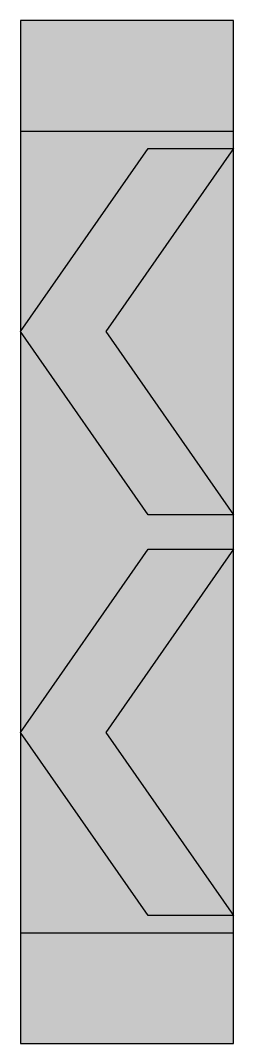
# Model space of a CAD drawing. Extents: x 167 to 192, y 132 to 252.
import ezdxf

# ---------------------------------------------------------------- set-up
doc = ezdxf.new("R2010")
doc.units = 0
doc.header["$LTSCALE"] = 0.3
doc.header["$MEASUREMENT"] = 0
doc.layers.add('L25', color=1, linetype='CONTINUOUS')
doc.layers.add('yellow', color=7, linetype='CONTINUOUS', true_color=0xfedb00)

msp = doc.modelspace()

# ---------------------------------------------------------------- hatches: boundary and pattern name
at = {"layer": 'L25'}
for points in [[(192.02, 239.12), (192.02, 252.12), (167.02, 252.12), (167.02, 239.12)], [(192.02, 194.12), (182.02, 194.12), (167.02, 215.62), (182.02, 237.12), (192.02, 237.12), (177.02, 215.62)], [(182.02, 147.12), (167.02, 168.62), (182.02, 190.12), (192.02, 190.12), (177.02, 168.62), (192.02, 147.12)], [(167.02, 145.12), (167.02, 132.12), (192.02, 132.12), (192.02, 145.12)]]:
    msp.add_hatch(color=256, dxfattribs=at).paths.add_polyline_path(points)
at = {"layer": 'yellow'}
h = msp.add_hatch(color=256, dxfattribs=at)
h.paths.add_polyline_path([(167.02, 215.62), (167.02, 168.62), (182.02, 190.12), (192.02, 190.12), (192.02, 194.12), (182.02, 194.12)])
h.paths.add_polyline_path([(192.02, 237.12), (177.02, 215.62), (192.02, 194.12)])
h.paths.add_polyline_path([(167.02, 215.62), (182.02, 237.12), (192.02, 237.12), (192.02, 239.12), (167.02, 239.12)])
h.paths.add_polyline_path([(167.02, 145.12), (192.02, 145.12), (192.02, 147.12), (182.02, 147.12), (167.02, 168.62)])
h.paths.add_polyline_path([(192.02, 190.12), (177.02, 168.62), (192.02, 147.12)])

# ---------------------------------------------------------------- linework, layer by layer
at = {"layer": 'L25'}
for p, q in [((167.02, 239.12), (192.02, 239.12)), ((167.02, 145.12), (192.02, 145.12))]:
    msp.add_line(p, q, dxfattribs=at)
for points in [[(192.02, 132.12), (192.02, 252.12), (167.02, 252.12), (167.02, 132.12)], [(192.02, 194.12), (182.02, 194.12), (167.02, 215.62), (182.02, 237.12), (192.02, 237.12), (177.02, 215.62)], [(182.02, 147.12), (167.02, 168.62), (182.02, 190.12), (192.02, 190.12), (177.02, 168.62), (192.02, 147.12)]]:
    msp.add_lwpolyline(points, close=True, dxfattribs=at)

doc.saveas('drawing.dxf')
